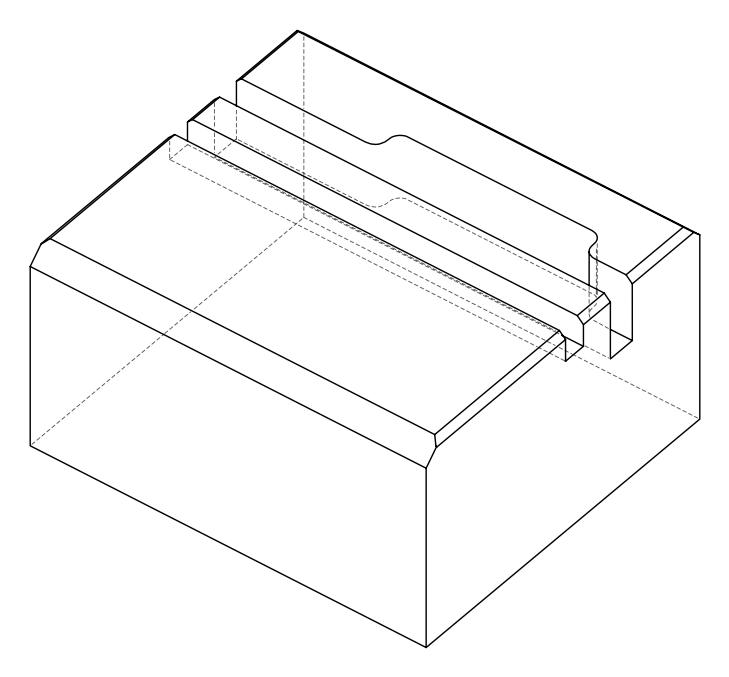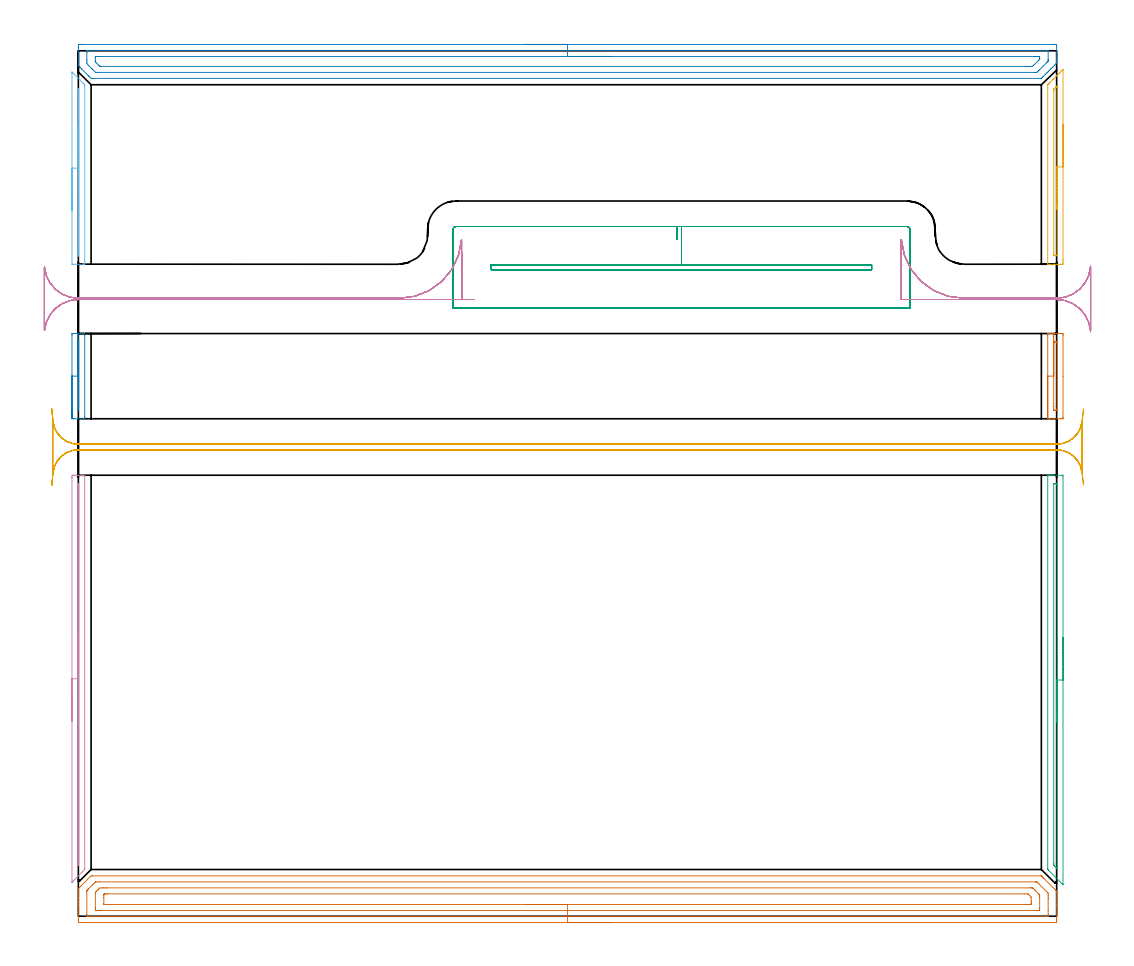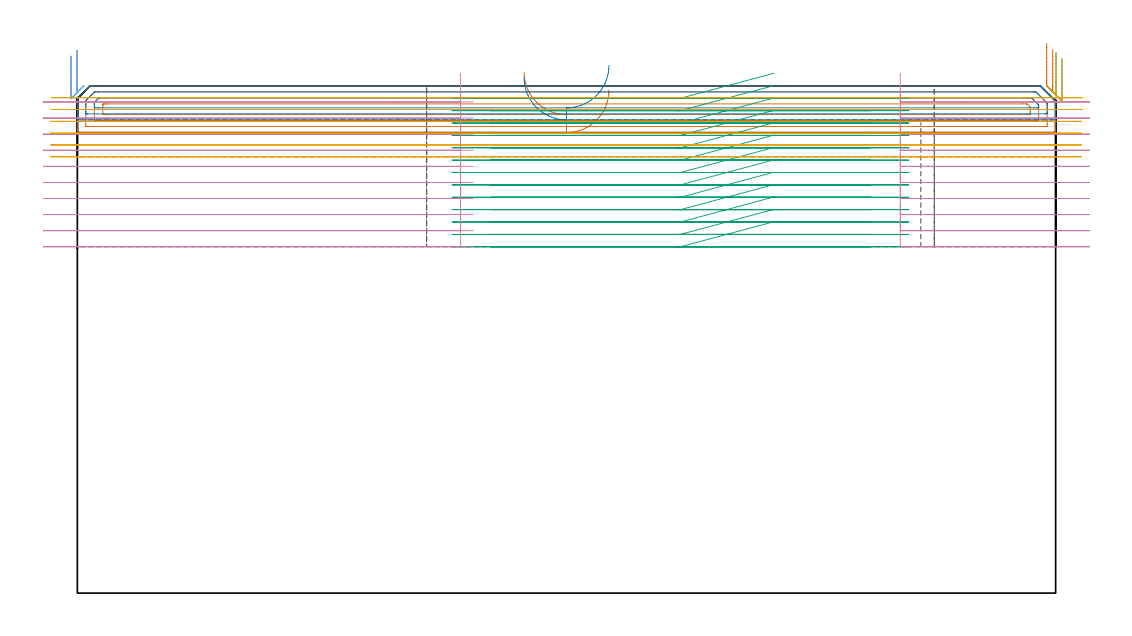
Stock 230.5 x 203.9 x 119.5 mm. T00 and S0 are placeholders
(PLAN: 11 operations, 3 tool changes, 47.7 min)
(1 AREA_MILL | FG_CHAMFER_SURFACE | UGT0205_001 | 0.47 min | 164 mm3)
(2 AREA_MILL_1 | FG_CHAMFER_SURFACE_1 | UGT0205_001 | 0.46 min | 111 mm3)
(3 AREA_MILL_2 | FG_CHAMFER_SURFACE_2 | UGT0205_001 | 1.67 min | 659 mm3)
(4 AREA_MILL_3 | FG_CHAMFER_SURFACE_3 | UGT0205_001 | 1.65 min | 452 mm3)
(5 AREA_MILL_4 | FG_CHAMFER_SURFACE_4 | UGT0205_001 | 0.86 min | 331 mm3)
(6 AREA_MILL_5 | FG_CHAMFER_SURFACE_5 | UGT0205_001 | 0.84 min | 224 mm3)
(7 AREA_MILL_6 | FG_CHAMFER_SURFACE_6 | UGT0205_001 | 7.6 min | 13898 mm3)
(8 AREA_MILL_7 | FG_CHAMFER_SURFACE_7 | UGT0205_001 | 5.72 min | 7326 mm3)
(9 MILL_SLOT | SLOT_PARTIAL_RECTANGULAR | NXT0201_011 | Follow Part, ap 3, ae 75% | 12.94 min | 140102 mm3)
(10 MILL_RECTANGULAR_SLOT | SLOT_RECTANGULAR | NXT0201_012 | Follow Part, ap 4, ae 75% | 9.19 min | 69844 mm3)
(11 MILL_RECTANGULAR_SLOT_1 | SLOT_RECTANGULAR_1 | NXT0201_011 | Follow Part, ap 3, ae 75% | 6.28 min | 51138 mm3)
(TOOL UGT0205_001 | Chamfer Mill 20 x 3 x 45 deg. | D20 FL50 Z2)
(TOOL NXT0201_011 | ENDMILL 12mm [2P460-1200-NA 1630] | D12 FL38 Z6)
(TOOL NXT0201_012 | ENDMILL 16mm [2P460-1600-NA 1630] | D16 FL38 Z6)
(OP 1 AREA_MILL)
G17 G21 G94 G90
T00 M6
G54
G17 G0 G90 X228.4 Y117.25 S1061 M3
G43 Z129.5 H0
G94 G1 Y117.288 Z128.628 F250.
Y117.402 Z127.763
Y117.591 Z126.912
Y117.853 Z126.08
Y118.187 Z125.274
Y118.59 Z124.5
Y119.058 Z123.764
Y119.59 Z123.072
Y120.179 Z122.429
Y120.822 Z121.839
Y121.514 Z121.308
Y122.25 Z120.84
Y123.024 Z120.437
Y123.83 Z120.103
Y124.662 Z119.841
Y125.514 Z119.652
Y126.378 Z119.538
Y127.25 Z119.5
Y136.903
X228.407 Y137.29 Z119.493
X228.83 Y137.3 Z119.07
X231.44 Z116.459
X231.525 Y137.299 Z116.375
X231.993 Y137.294 Z115.907
X231.997 Y137.138 Z115.903
X231.999 Y136.903 Z115.901
X232. Y127.217 Z115.9
X231.999 Y117.597 Z115.901
X231.997 Y117.362 Z115.903
X231.993 Y117.206 Z115.907
X231.525 Y117.2 Z116.375
X228.83 Z119.07
X228.407 Y117.21 Z119.493
X228.4 Y117.597 Z119.5
Y127.25
X229.814 Z118.086
Y135.092
X229.815 Y135.148 Z118.085
X229.818 Y135.243 Z118.082
X229.821 Y135.282 Z118.079
X229.894 Y135.29 Z118.006
X230.047 Y135.298 Z117.853
X230.124 Y135.299 Z117.776
X230.489 Y135.3 Z117.411
X230.544 Y135.299 Z117.356
X230.552 Y135.298 Z117.348
X230.574 Y135.291 Z117.326
X230.582 Y135.207 Z117.318
X230.585 Y135.148 Z117.315
Y135.093
X230.586 Y119.345 Z117.314
X230.584 Y119.243 Z117.316
X230.582 Y119.219 Z117.318
X230.581 Y119.214 Z117.319
X230.481 Y119.209 Z117.419
X230.188 Y119.202 Z117.712
X229.975 Y119.2 Z117.925
X229.911 Z117.989
X229.856 Y119.201 Z118.044
X229.848 Y119.202 Z118.052
X229.826 Y119.209 Z118.074
X229.818 Y119.293 Z118.082
X229.816 Y119.352 Z118.084
X229.814 Y120.119 Z118.086
Y127.25
Y128.122 Z118.124
Y128.987 Z118.238
Y129.838 Z118.427
Y130.67 Z118.689
Y131.476 Z119.023
Y132.25 Z119.426
Y132.986 Z119.894
Y133.678 Z120.425
Y134.321 Z121.015
Y134.91 Z121.658
Y135.442 Z122.35
Y135.91 Z123.086
Y136.313 Z123.86
Y136.647 Z124.666
Y136.909 Z125.498
Y137.098 Z126.349
Y137.212 Z127.214
Y137.25 Z128.086
G0 Z129.5
M5
M2
(OP 2 AREA_MILL_1)
G17 G21 G94 G90
T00 M6
G54
G17 G0 G90 X-1.5 Y117.25 S1061 M3
G43 Z129.5 H0
Z126.5
G94 G1 Y117.288 Z125.628 F250.
Y117.402 Z124.764
Y117.591 Z123.912
Y117.853 Z123.08
Y118.187 Z122.274
Y118.59 Z121.5
Y119.058 Z120.764
Y119.59 Z120.072
Y120.179 Z119.429
Y120.822 Z118.84
Y121.514 Z118.309
Y122.25 Z117.84
Y123.024 Z117.437
Y123.83 Z117.103
Y124.662 Z116.841
Y125.514 Z116.652
Y126.378 Z116.538
Y127.25 Z116.5
X-1.499 Y136.903 Z116.501
X-1.496 Y137.2 Z116.504
X-1.493 Y137.295 Z116.507
X-0.893 Y137.3 Z117.107
X1.339 Z119.338
X1.354 Y137.299 Z119.354
X1.493 Y137.29 Z119.493
X1.5 Y136.903 Z119.5
Y117.597
X1.493 Y117.21 Z119.493
X1.354 Y117.2 Z119.354
X-0.893 Z117.107
X-1.157 Y117.201 Z116.843
X-1.493 Y117.205 Z116.507
X-1.496 Y117.3 Z116.504
X-1.499 Y117.597 Z116.501
X-1.5 Y118.194 Z116.5
Y127.25
X-0.086 Z117.914
Y134.355
X-0.081 Y135.148 Z117.919
X-0.079 Y135.226 Z117.921
X-0.071 Y135.29 Z117.929
X0. Y135.291 Z118.
X0.05 Y135.29 Z118.05
X0.079 Y135.28 Z118.079
X0.081 Y135.232 Z118.081
X0.084 Y135.148 Z118.084
X0.085 Y135.064 Z118.085
X0.086 Y120.145 Z118.086
X0.081 Y119.352 Z118.081
X0.079 Y119.274 Z118.079
X0.071 Y119.21 Z118.071
X0. Y119.209 Z118.
X-0.05 Y119.21 Z117.95
X-0.079 Y119.22 Z117.921
X-0.082 Y119.268 Z117.918
X-0.084 Y119.352 Z117.916
X-0.085 Y119.436 Z117.915
X-0.086 Y127.25 Z117.914
Y128.122 Z117.952
Y128.987 Z118.066
Y129.838 Z118.255
Y130.67 Z118.517
Y131.476 Z118.851
Y132.25 Z119.254
Y132.986 Z119.723
Y133.678 Z120.254
Y134.321 Z120.843
Y134.91 Z121.486
Y135.442 Z122.179
Y135.91 Z122.914
Y136.313 Z123.688
Y136.647 Z124.494
Y136.909 Z125.326
Y137.098 Z126.178
Y137.212 Z127.043
Y137.25 Z127.914
G0 Z129.5
M5
M2
(OP 3 AREA_MILL_2)
G17 G21 G94 G90
T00 M6
G54
G17 G0 G90 X232. Y65.65 S1061 M3
G43 Z129.5 H0
Z125.9
G94 G1 Y65.612 Z125.028 F250.
Y65.498 Z124.164
Y65.309 Z123.312
Y65.047 Z122.48
Y64.713 Z121.674
Y64.31 Z120.9
Y63.842 Z120.164
Y63.311 Z119.472
Y62.721 Z118.829
Y62.078 Z118.24
Y61.386 Z117.708
Y60.65 Z117.24
Y59.876 Z116.837
Y59.07 Z116.503
Y58.238 Z116.241
Y57.387 Z116.052
Y56.522 Z115.938
Y55.65 Z115.9
X231.999 Y7.522 Z115.901
X231.995 Y7.416 Z115.903
X231.966 Y7.441 Z115.932
X231.861 Y7.539 Z116.037
X228.538 Y10.862 Z119.361
X228.408 Y10.995 Z119.485
X228.404 Y11.004 Z119.489
X228.4 Y11.103 Z119.5
Y103.761
X228.406 Y103.89 Z119.493
X228.696 Y103.9 Z119.203
X229.208 Z118.691
X229.758 Z118.136
X231.8 Z116.098
X231.991 Y103.898 Z115.905
X232. Y103.521 Z115.9
Y55.65
X230.586 Z117.314
X230.585 Y11.548 Z117.315
X230.584 Y11.388 Z117.316
X230.581 Y11.309 Z117.319
X230.58 Y11.285 Z117.32
X230.561 Y11.301 Z117.339
X230.486 Y11.369 Z117.414
X230.302 Y11.548 Z117.598
X230.038 Y11.815 Z117.862
X229.916 Y11.94 Z117.984
X229.826 Y12.036 Z118.074
X229.821 Y12.062 Z118.079
X229.818 Y12.162 Z118.082
X229.814 Y12.367 Z118.086
X229.815 Y101.728 Z118.085
X229.816 Y101.826 Z118.084
X229.819 Y101.873 Z118.081
X229.821 Y101.889 Z118.079
X229.838 Y101.891 Z118.062
X230.019 Y101.896 Z117.881
X230.279 Y101.899 Z117.621
X230.48 Y101.896 Z117.42
X230.569 Y101.89 Z117.331
X230.579 Y101.888 Z117.321
X230.581 Y101.875 Z117.319
X230.584 Y101.835 Z117.316
X230.585 Y101.753 Z117.315
X230.586 Y101.59 Z117.314
Y55.65
Y54.779 Z117.352
Y53.914 Z117.466
Y53.062 Z117.655
Y52.23 Z117.917
Y51.424 Z118.251
Y50.65 Z118.654
Y49.914 Z119.123
Y49.222 Z119.654
Y48.579 Z120.243
Y47.99 Z120.886
Y47.459 Z121.579
Y46.99 Z122.314
Y46.587 Z123.088
Y46.253 Z123.894
Y45.991 Z124.726
Y45.802 Z125.578
Y45.688 Z126.443
Y45.65 Z127.314
G0 Z129.5
M5
M2
(OP 4 AREA_MILL_3)
G17 G21 G94 G90
T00 M6
G54
G17 G0 G90 X-1.5 Y45.95 S1061 M3
G43 Z129.5 H0
Z126.5
G94 G1 Y45.988 Z125.629 F250.
Y46.102 Z124.764
Y46.291 Z123.912
Y46.553 Z123.08
Y46.887 Z122.274
Y47.29 Z121.5
Y47.758 Z120.764
Y48.29 Z120.072
Y48.879 Z119.429
Y49.522 Z118.84
Y50.214 Z118.309
Y50.95 Z117.84
Y51.724 Z117.437
Y52.53 Z117.103
Y53.362 Z116.841
Y54.214 Z116.652
Y55.078 Z116.538
Y55.95 Z116.5
Y103.285
X-1.498 Y103.429 Z116.502
X-1.491 Y103.898 Z116.505
X-1.228 Y103.9 Z116.769
X-0.893 Z117.104
X-0.336 Z117.66
X0. Z117.995
X0.672 Z118.672
X1.043 Z119.042
X1.442 Y103.893 Z119.434
X1.497 Y103.89 Z119.488
X1.5 Y103.732 Z119.5
Y11.294
X1.494 Y11.003 Z119.489
X1.491 Y10.99 Z119.487
X0.901 Y10.401 Z118.901
X-1.182 Y8.317 Z116.817
X-1.339 Y8.16 Z116.658
X-1.483 Y8.019 Z116.515
X-1.494 Y8.017 Z116.504
X-1.499 Y8.019 Z116.499
X-1.5 Y55.95 Z116.5
X-0.086 Z117.914
Y101.585
X-0.085 Y101.671 Z117.915
X-0.081 Y101.842 Z117.919
X-0.079 Y101.885 Z117.921
X-0.073 Y101.891 Z117.927
X-0.05 Y101.895 Z117.95
X0. Y101.898 Z118.
X0.057 Z118.057
X0.073 Y101.895 Z118.073
X0.077 Y101.892 Z118.077
X0.079 Y101.87 Z118.079
X0.083 Y101.756 Z118.083
X0.085 Y101.585 Z118.085
X0.086 Y101.499 Z118.086
Y12.995
X0.082 Y12.187 Z118.082
X0.079 Y12.108 Z118.079
X0.073 Y12.034 Z118.073
X0. Y11.953 Z118.
X-0.041 Y11.912 Z117.959
X-0.073 Y11.883 Z117.927
X-0.078 Y11.882 Z117.922
X-0.08 Y11.884 Z117.92
X-0.083 Y11.93 Z117.917
X-0.085 Y12.102 Z117.915
X-0.086 Y12.187 Z117.914
Y55.95
Y56.822 Z117.952
Y57.686 Z118.066
Y58.538 Z118.255
Y59.37 Z118.517
Y60.176 Z118.851
Y60.95 Z119.254
Y61.686 Z119.723
Y62.378 Z120.254
Y63.021 Z120.843
Y63.61 Z121.486
Y64.142 Z122.179
Y64.61 Z122.914
Y65.013 Z123.688
Y65.347 Z124.494
Y65.609 Z125.326
Y65.798 Z126.178
Y65.912 Z127.043
Y65.95 Z127.914
G0 Z129.5
M5
M2
(OP 5 AREA_MILL_4)
G17 G21 G94 G90
T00 M6
G54
G17 G0 G90 X232. Y186.55 S1061 M3
G43 Z129.5 H0
Z125.9
G94 G1 Y186.512 Z125.028 F250.
Y186.398 Z124.164
Y186.209 Z123.312
Y185.947 Z122.48
Y185.613 Z121.674
Y185.21 Z120.9
Y184.742 Z120.164
Y184.211 Z119.472
Y183.621 Z118.829
Y182.978 Z118.24
Y182.286 Z117.708
Y181.55 Z117.24
Y180.776 Z116.837
Y179.97 Z116.503
Y179.138 Z116.241
Y178.287 Z116.052
Y177.422 Z115.938
Y176.55 Z115.9
Y154.63
X231.999 Y154.217 Z115.901
X231.994 Y153.743 Z115.903
X231.99 Y153.609 Z115.905
X231.525 Y153.6 Z116.37
X230.979 Z116.918
X230.642 Z117.255
X230.096 Z117.8
X229.758 Z118.136
X229.083 Z118.816
X228.763 Z119.136
X228.413 Z119.478
X228.402 Y153.607 Z119.488
X228.4 Y153.771 Z119.5
Y195.756
X228.404 Y195.896 Z119.489
X228.412 Y195.908 Z119.481
X228.591 Y196.091 Z119.309
X228.703 Y196.203 Z119.197
X228.875 Y196.377 Z119.022
X229.596 Y197.096 Z118.303
X229.758 Y197.26 Z118.138
X230.489 Y197.989 Z117.41
X230.642 Y198.143 Z117.255
X231.078 Y198.578 Z116.822
X231.382 Y198.883 Z116.517
X231.525 Y199.027 Z116.372
X231.932 Y199.433 Z115.967
X231.966 Y199.466 Z115.934
X231.98 Y199.478 Z115.92
X231.995 Y199.483 Z115.904
X232. Y199.478 Z115.9
Y176.55
X230.586 Z117.314
X230.585 Y155.78 Z117.315
X230.584 Y155.678 Z117.316
X230.581 Y155.628 Z117.319
X230.58 Y155.611 Z117.32
X230.512 Y155.609 Z117.388
X230.154 Y155.604 Z117.746
X229.927 Y155.61 Z117.973
X229.821 Y155.62 Z118.079
X229.815 Y155.947 Z118.085
Y156.004
Y194.416
X229.82 Y194.806 Z118.08
X229.821 Y194.851 Z118.079
X229.837 Y194.875 Z118.063
X229.871 Y194.915 Z118.029
X229.925 Y194.973 Z117.975
X230.007 Y195.058 Z117.893
X230.259 Y195.309 Z117.641
X230.353 Y195.402 Z117.547
X230.454 Y195.499 Z117.446
X230.547 Y195.586 Z117.353
X230.579 Y195.597 Z117.321
X230.585 Y195.367 Z117.315
Y195.309
X230.586 Y176.55 Z117.314
Y175.679 Z117.352
Y174.814 Z117.466
Y173.962 Z117.655
Y173.13 Z117.917
Y172.324 Z118.251
Y171.55 Z118.654
Y170.814 Z119.123
Y170.122 Z119.654
Y169.479 Z120.243
Y168.89 Z120.886
Y168.359 Z121.578
Y167.89 Z122.314
Y167.487 Z123.088
Y167.153 Z123.894
Y166.891 Z124.726
Y166.702 Z125.578
Y166.588 Z126.443
Y166.55 Z127.314
G0 Z129.5
M5
M2
(OP 6 AREA_MILL_5)
G17 G21 G94 G90
T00 M6
G54
G17 G0 G90 X-1.5 Y166.25 S1061 M3
G43 Z129.5 H0
Z126.5
G94 G1 Y166.288 Z125.628 F250.
Y166.402 Z124.763
Y166.591 Z123.912
Y166.853 Z123.08
Y167.187 Z122.274
Y167.59 Z121.5
Y168.058 Z120.764
Y168.59 Z120.072
Y169.179 Z119.429
Y169.822 Z118.84
Y170.514 Z118.308
Y171.25 Z117.84
Y172.024 Z117.437
Y172.83 Z117.103
Y173.662 Z116.841
Y174.513 Z116.652
Y175.378 Z116.538
Y176.25 Z116.5
Y198.739
X-1.498 Y198.896
X-1.497 Y198.897 Z116.501
X-1.339 Y198.74 Z116.658
X-1.285 Y198.685 Z116.713
X1.339 Y196.063 Z119.336
X1.405 Y195.995 Z119.402
X1.497 Y195.895 Z119.489
X1.5 Y195.733 Z119.5
Y153.667
X1.496 Y153.61 Z119.49
X1.478 Y153.606 Z119.472
X1.317 Y153.6 Z119.315
X-1.157 Z116.841
X-1.494 Y153.61 Z116.504
X-1.5 Y153.637 Z116.499
Y176.25 Z116.5
X-0.086 Z117.914
Y194.047
X-0.084 Y194.848 Z117.916
X-0.083 Y194.93 Z117.917
X-0.08 Y195.002 Z117.92
X0. Y194.939 Z118.
X0.079 Y194.848 Z118.079
X0.081 Y194.767 Z118.081
X0.085 Y193.962 Z118.085
X0.086 Y193.877 Z118.086
Y155.796
X0.085 Y155.711 Z118.085
X0.082 Y155.655 Z118.082
X0.079 Y155.616 Z118.079
X0.069 Y155.61 Z118.069
X0. Y155.603 Z118.
X-0.04 Y155.602 Z117.96
X-0.065 Y155.605 Z117.935
X-0.074 Y155.609 Z117.926
X-0.079 Y155.628 Z117.921
X-0.084 Y155.796 Z117.916
X-0.085 Y155.881 Z117.915
X-0.086 Y176.25 Z117.914
Y177.122 Z117.952
Y177.986 Z118.066
Y178.838 Z118.255
Y179.67 Z118.517
Y180.476 Z118.851
Y181.25 Z119.254
Y181.986 Z119.723
Y182.678 Z120.254
Y183.321 Z120.843
Y183.91 Z121.486
Y184.441 Z122.178
Y184.91 Z122.914
Y185.313 Z123.688
Y185.647 Z124.494
Y185.909 Z125.326
Y186.098 Z126.178
Y186.212 Z127.043
Y186.25 Z127.914
G0 Z129.5
M5
M2
(OP 7 AREA_MILL_6)
G17 G21 G94 G90
T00 M6
G54
G17 G0 G90 X125.25 Y-1.5 S1061 M3
G43 Z129.5 H0
Z118.5
G94 G1 X125.212 Z117.628 F250.
X125.098 Z116.764
X124.909 Z115.912
X124.647 Z115.08
X124.313 Z114.274
X123.91 Z113.5
X123.442 Z112.764
X122.91 Z112.072
X122.321 Z111.429
X121.678 Z110.84
X120.986 Z110.309
X120.25 Z109.84
X119.476 Z109.437
X118.67 Z109.103
X117.838 Z108.841
X116.986 Z108.652
X116.122 Z108.538
X115.25 Z108.5
X0.602
X0.012 Y-1.494 Z108.503
X0.007 Y-1.492 Z108.506
X0. Y-0.905 Z109.092
Y2.662 Z112.657
Y3.243 Z113.24
Y3.554 Z113.551
Y4.134 Z114.131
Y4.446 Z114.442
Y5.069 Z115.068
Y6.447 Z116.446
X0.001 Y6.498 Z116.495
X0.007 Y6.508 Z116.506
X0.173 Y6.675 Z116.671
X0.305 Y6.805 Z116.804
X0.564 Y7.064 Z117.064
X2.85 Y9.35 Z119.35
X2.86 Y9.36 Z119.36
X3.006 Y9.5 Z119.485
X3.279 Z119.5
X226.775
X226.895 Y9.496 Z119.489
X226.966 Y9.436 Z119.432
X227.052 Y9.35 Z119.345
X227.221 Y9.18 Z119.178
X227.426 Y8.974 Z118.974
X230.245 Y6.155 Z116.155
X230.493 Y5.907 Z115.905
X230.5 Y5.898 Z115.895
Y5.783 Z115.783
Y5.327 Z115.326
Y4.446 Z114.441
Y3.243 Z113.239
Y2.662 Z112.656
Y-0.614 Z109.382
X230.498 Y-0.905 Z109.092
X230.493 Y-1.491 Z108.506
X230.488 Y-1.494 Z108.503
X229.898 Y-1.5 Z108.5
X115.25
Y-0.086 Z109.914
X2.313
X2.168 Y-0.084 Z109.916
X2.071 Y-0.081 Z109.919
X2.009 Y-0.077 Z109.923
X2.006 Y-0.067 Z109.933
X2.003 Y-0.013 Z109.987
X2. Y0.373 Z110.373
X2.001 Y5.723 Z115.723
X2.007 Y5.976 Z115.976
X2.01 Y6.038 Z116.038
X2.051 Y6.089 Z116.089
X2.182 Y6.229 Z116.229
X2.283 Y6.333 Z116.333
X2.386 Y6.437 Z116.437
X3.279 Y7.329 Z117.329
X3.621 Y7.67 Z117.67
X3.97 Y8.013 Z118.013
X4.037 Y8.076 Z118.076
X4.102 Y8.081 Z118.081
X4.171 Y8.083 Z118.083
X4.99 Y8.086 Z118.086
X225.437 Y8.085 Z118.085
X225.51 Y8.084 Z118.084
X225.656 Y8.079 Z118.079
X225.87 Y8.069 Z118.069
X225.93 Y8.013 Z118.013
X226.329 Y7.62 Z117.62
X228.114 Y5.836 Z115.836
X228.359 Y5.585 Z115.585
X228.478 Y5.46 Z115.46
X228.49 Y5.338 Z115.338
X228.498 Y4.954 Z114.954
X228.5 Y4.446 Z114.446
Y4.06 Z114.06
Y1.384 Z111.384
Y0.493 Z110.493
X228.497 Y-0.013 Z109.987
X228.494 Y-0.06 Z109.94
X228.491 Y-0.078 Z109.922
X228.405 Y-0.082 Z109.918
X228.26 Y-0.085 Z109.915
X115.25 Y-0.086 Z109.914
Y1.328 Z111.328
X5.063 Y1.329 Z111.329
X4.612 Y1.33 Z111.33
X4.171 Y1.333 Z111.333
X4.033 Y1.335 Z111.335
X4.01 Y1.6 Z111.6
X4.004 Y1.771 Z111.771
X4.001 Y1.94 Z111.94
Y5.338 Z115.338
X4.002 Y5.506 Z115.506
X4.008 Y5.565 Z115.565
X4.014 Y5.602 Z115.602
X4.033 Y5.624 Z115.624
X4.171 Y5.77 Z115.77
X4.4 Y6. Z116.
X4.629 Y6.229 Z116.229
X4.847 Y6.445 Z116.445
X5.063 Y6.657 Z116.657
X5.519 Y6.665 Z116.665
X5.955 Y6.669 Z116.669
X6.405 Y6.671 Z116.671
X6.847
X224.103
X224.545 Y6.669 Z116.669
X224.692 Y6.668 Z116.668
X224.806 Y6.665 Z116.665
X224.901 Y6.588 Z116.588
X225.269 Y6.229 Z116.229
X225.437 Y6.063 Z116.063
X226.163 Y5.338 Z115.338
X226.329 Y5.172 Z115.172
X226.418 Y5.08 Z115.08
X226.46 Y5.033 Z115.033
X226.479 Y5.011 Z115.011
X226.49 Y4.957 Z114.957
X226.497 Y4.617 Z114.617
X226.499 Y4.446 Z114.446
Y1.771 Z111.771
X226.498 Y1.602 Z111.602
X226.491 Y1.43 Z111.43
X226.485 Y1.335 Z111.335
X226.439 Y1.333 Z111.333
X226.329 Y1.331 Z111.331
X225.879 Y1.329 Z111.329
X225.437 Y1.328 Z111.328
X115.25
Y2.743 Z112.743
X6.767
X6.03 Y2.748 Z112.748
X6.015 Y2.749 Z112.749
X6.01 Y2.762 Z112.762
X6.005 Y2.811 Z112.811
X6.002 Y2.911 Z112.911
X6. Y4.446 Z114.446
X6.003 Y4.869 Z114.869
X6.007 Y5.081 Z115.081
X6.01 Y5.133 Z115.133
X6.028 Y5.167 Z115.167
X6.076 Y5.217 Z115.217
X6.102 Y5.241 Z115.241
X6.139 Y5.25 Z115.25
X6.239 Y5.253 Z115.253
X6.441 Y5.256 Z115.256
X6.847 Y5.257 Z115.257
X6.928
X222.841
X223.653 Y5.251 Z115.251
X223.74 Y5.25 Z115.25
X224.138 Y4.902 Z114.902
X224.49 Y4.501 Z114.501
X224.493 Y4.446 Z114.446
X224.5 Y3.599 Z113.599
Y3.131 Z113.131
X224.498 Y2.919 Z112.919
X224.494 Y2.813 Z112.813
X224.49 Y2.762 Z112.762
X224.484 Y2.749 Z112.749
X224.46 Y2.748 Z112.748
X223.653 Y2.743 Z112.743
X223.572
X115.25
X114.378 Z112.781
X113.514 Z112.895
X112.662 Z113.083
X111.83 Z113.346
X111.024 Z113.68
X110.25 Z114.082
X109.514 Z114.551
X108.822 Z115.082
X108.179 Z115.672
X107.59 Z116.315
X107.058 Z117.007
X106.59 Z117.743
X106.187 Z118.517
X105.853 Z119.322
X105.591 Z120.155
X105.402 Z121.006
X105.288 Z121.871
X105.25 Z122.743
G0 Z129.5
M5
M2
(OP 8 AREA_MILL_7)
G17 G21 G94 G90
T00 M6
G54
G17 G0 G90 X105.25 Y205.4 S1061 M3
G43 Z129.5 H0
Z121.5
G94 G1 X105.288 Z120.628 F250.
X105.402 Z119.764
X105.591 Z118.912
X105.853 Z118.08
X106.187 Z117.274
X106.59 Z116.5
X107.058 Z115.764
X107.59 Z115.072
X108.179 Z114.429
X108.822 Z113.84
X109.514 Z113.308
X110.25 Z112.84
X111.024 Z112.437
X111.83 Z112.103
X112.662 Z111.841
X113.514 Z111.652
X114.378 Z111.538
X115.25 Z111.5
X229.424
X229.898 Y205.398 Z111.502
X230.366 Y205.394 Z111.503
X230.491 Y205.391 Z111.505
X230.5 Y204.931 Z111.964
Y203.474 Z113.423
Y202.283 Z114.612
Y201.421 Z115.478
Y201.003 Z115.896
X230.493 Y200.993 Z115.907
X230.361 Y200.861 Z116.039
X230.019 Y200.517 Z116.379
X229.505 Y200.005 Z116.895
X229.136 Y199.635 Z117.262
X228.65 Y199.15 Z117.75
X228.254 Y198.752 Z118.145
X228.114 Y198.613 Z118.286
X227.811 Y198.31 Z118.59
X227.371 Y197.869 Z119.027
X227.221 Y197.721 Z119.178
X227.057 Y197.557 Z119.342
X226.905 Y197.408 Z119.485
X226.896 Y197.404 Z119.489
X226.775 Y197.4 Z119.5
X3.279
X2.996 Y197.406 Z119.491
X2.464 Y197.936 Z118.964
X2.386 Y198.012 Z118.885
X0.764 Y199.635 Z117.262
X0.379 Y200.02 Z116.88
X0.265 Y200.135 Z116.765
X0.007 Y200.393 Z116.505
X0. Y200.402 Z116.496
Y200.517 Z116.382
Y200.602 Z116.298
Y201.666 Z115.233
Y202.283 Z114.613
Y203.474 Z113.423
Y204.048 Z112.846
Y204.644 Z112.252
X0.003 Y204.931 Z111.964
X0.009 Y205.391 Z111.505
X0.134 Y205.394 Z111.503
X0.602 Y205.4 Z111.5
X115.25
Y203.986 Z112.914
X228.114 Y203.985 Z112.915
X228.178
X228.488 Y203.979 Z112.921
X228.492 Y203.879 Z113.021
X228.498 Y203.668 Z113.232
X228.5 Y201.901 Z114.999
X228.497 Y201.65 Z115.25
X228.493 Y201.525 Z115.375
X228.49 Y201.465 Z115.435
X228.439 Y201.4 Z115.5
X228.281 Y201.235 Z115.665
X228.114 Y201.064 Z115.836
X226.508 Y199.458 Z117.442
X226.329 Y199.281 Z117.619
X226.058 Y199.02 Z117.88
X225.847 Y198.821 Z118.079
X225.437 Y198.815 Z118.085
X225.373
X5. Y198.814 Z118.086
X4.171 Y198.82 Z118.08
X4.101 Y198.821 Z118.079
X3.279 Y199.574 Z117.326
X3.217 Y199.635 Z117.265
X2.386 Y200.465 Z116.435
X2.338 Y200.517 Z116.383
X2.01 Y200.89 Z116.01
X2.004 Y201.4 Z115.5
X2.001 Y201.781 Z115.119
Y203.546 Z113.354
X2.008 Y203.93 Z112.97
X2.01 Y203.976 Z112.924
X2.026 Y203.979 Z112.921
X2.076 Y203.982 Z112.918
X2.179 Y203.985 Z112.915
X2.386 Y203.986 Z112.914
X2.449
X115.25
Y202.572 Z114.328
X225.437 Y202.571 Z114.329
X226.038 Y202.57 Z114.33
X226.329 Y202.567 Z114.333
X226.425 Y202.565 Z114.335
X226.49 Y202.558 Z114.342
X226.494 Y202.452 Z114.448
X226.498 Y202.283 Z114.617
X226.499 Y202.115 Z114.785
X226.492 Y201.945 Z114.955
X226.489 Y201.9 Z115.
X226.476 Y201.883 Z115.017
X226.439 Y201.841 Z115.059
X226.329 Y201.729 Z115.171
X225.276 Y200.676 Z116.224
X225.115 Y200.517 Z116.383
X224.827 Y200.238 Z116.662
X224.545 Y200.235 Z116.665
X223.943 Y200.23 Z116.67
X223.653 Y200.229 Z116.671
X223.052 Y200.228 Z116.672
X5.354 Y200.229 Z116.671
X5.209 Y200.23 Z116.67
X5.137 Y200.233 Z116.667
X5.104 Y200.235 Z116.665
X5.063 Y200.261 Z116.639
X4.794 Y200.517 Z116.383
X4.171 Y201.131 Z115.769
X4.041 Y201.268 Z115.632
X4.01 Y201.301 Z115.599
X4.006 Y201.344 Z115.556
X4.003 Y201.4 Z115.5
X4. Y201.569 Z115.331
Y202.283 Z114.617
X4.001 Y202.451 Z114.449
X4.004 Y202.508 Z114.392
X4.01 Y202.552 Z114.348
X4.015 Y202.565 Z114.335
X4.026 Y202.566 Z114.334
X4.171 Y202.569 Z114.331
X4.771 Y202.571 Z114.329
X5.063 Y202.572 Z114.328
X115.25
X116.122 Z114.367
X116.986 Z114.48
X117.838 Z114.669
X118.67 Z114.932
X119.476 Z115.265
X120.25 Z115.668
X120.986 Z116.137
X121.678 Z116.668
X122.321 Z117.257
X122.91 Z117.901
X123.442 Z118.593
X123.91 Z119.328
X124.313 Z120.102
X124.647 Z120.908
X124.909 Z121.74
X125.098 Z122.592
X125.212 Z123.457
X125.25 Z124.328
G0 Z129.5
M5
M2
(OP 9 MILL_SLOT)
G17 G21 G94 G90
T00 M6
G54
G17 G0 G90 X164.176 Y153.5 S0 M3
G43 Z129.5 H1
Z122.5
G94 G1 X142.1 Z116.585 F250.
X97.3 F500.
Y152.3
X186.9
Y153.5
X142.1
Y162.5
X89.
G3 X88.3 Y161.8 R0.7
G1 Y143.3
X195.9
Y161.8
G3 X195.2 Y162.5 R0.7
G1 X142.1
X141.1
Y159.5 F250.
G0 X164.176 Y153.5 Z119.585
G1 X142.1 Z113.669
X97.3 F500.
Y152.3
X186.9
Y153.5
X142.1
Y162.5
X89.
G3 X88.3 Y161.8 R0.7
G1 Y143.3
X195.9
Y161.8
G3 X195.2 Y162.5 R0.7
G1 X142.1
X141.1
Y159.5 F250.
G0 X164.176 Y153.5 Z116.669
G1 X142.1 Z110.754
X97.3 F500.
Y152.3
X186.9
Y153.5
X142.1
Y162.5
X89.
G3 X88.3 Y161.8 R0.7
G1 Y143.3
X195.9
Y161.8
G3 X195.2 Y162.5 R0.7
G1 X142.1
X141.1
Y159.5 F250.
G0 X164.176 Y153.5 Z113.754
G1 X142.1 Z107.838
X97.3 F500.
Y152.3
X186.9
Y153.5
X142.1
Y162.5
X89.
G3 X88.3 Y161.8 R0.7
G1 Y143.3
X195.9
Y161.8
G3 X195.2 Y162.5 R0.7
G1 X142.1
X141.1
Y159.5 F250.
G0 X164.176 Y153.5 Z110.838
G1 X142.1 Z104.923
X97.3 F500.
Y152.3
X186.9
Y153.5
X142.1
Y162.5
X89.
G3 X88.3 Y161.8 R0.7
G1 Y143.3
X195.9
Y161.8
G3 X195.2 Y162.5 R0.7
G1 X142.1
X141.1
Y159.5 F250.
G0 X164.176 Y153.5 Z107.923
G1 X142.1 Z102.008
X97.3 F500.
Y152.3
X186.9
Y153.5
X142.1
Y162.5
X89.
G3 X88.3 Y161.8 R0.7
G1 Y143.3
X195.9
Y161.8
G3 X195.2 Y162.5 R0.7
G1 X142.1
X141.1
Y159.5 F250.
G0 X164.176 Y153.5 Z105.008
G1 X142.1 Z99.092
X97.3 F500.
Y152.3
X186.9
Y153.5
X142.1
Y162.5
X89.
G3 X88.3 Y161.8 R0.7
G1 Y143.3
X195.9
Y161.8
G3 X195.2 Y162.5 R0.7
G1 X142.1
X141.1
Y159.5 F250.
G0 X164.176 Y153.5 Z102.092
G1 X142.1 Z96.177
X97.3 F500.
Y152.3
X186.9
Y153.5
X142.1
Y162.5
X89.
G3 X88.3 Y161.8 R0.7
G1 Y143.3
X195.9
Y161.8
G3 X195.2 Y162.5 R0.7
G1 X142.1
X141.1
Y159.5 F250.
G0 X164.176 Y153.5 Z99.177
G1 X142.1 Z93.262
X97.3 F500.
Y152.3
X186.9
Y153.5
X142.1
Y162.5
X89.
G3 X88.3 Y161.8 R0.7
G1 Y143.3
X195.9
Y161.8
G3 X195.2 Y162.5 R0.7
G1 X142.1
X141.1
Y159.5 F250.
G0 X164.176 Y153.5 Z96.262
G1 X142.1 Z90.346
X97.3 F500.
Y152.3
X186.9
Y153.5
X142.1
Y162.5
X89.
G3 X88.3 Y161.8 R0.7
G1 Y143.3
X195.9
Y161.8
G3 X195.2 Y162.5 R0.7
G1 X142.1
X141.1
Y159.5 F250.
G0 X164.176 Y153.5 Z93.346
G1 X142.1 Z87.431
X97.3 F500.
Y152.3
X186.9
Y153.5
X142.1
Y162.5
X89.
G3 X88.3 Y161.8 R0.7
G1 Y143.3
X195.9
Y161.8
G3 X195.2 Y162.5 R0.7
G1 X142.1
X141.1
Y159.5 F250.
G0 X164.176 Y153.5 Z90.431
G1 X142.1 Z84.515
X97.3 F500.
Y152.3
X186.9
Y153.5
X142.1
Y162.5
X89.
G3 X88.3 Y161.8 R0.7
G1 Y143.3
X195.9
Y161.8
G3 X195.2 Y162.5 R0.7
G1 X142.1
X141.1
Y159.5 F250.
G0 X164.176 Y153.5 Z87.515
G1 X142.1 Z81.6
X97.3 F500.
Y152.3
X186.9
Y153.5
X142.1
Y162.5
X89.
G3 X88.3 Y161.8 R0.7
G1 Y143.3
X195.9
Y161.8
G3 X195.2 Y162.5 R0.7
G1 X142.1
X141.1
Y159.5 F250.
G0 Z129.5
M5
M2
(OP 10 MILL_RECTANGULAR_SLOT)
G17 G21 G94 G90
T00 M6
G54
G17 G0 G90 X193.9 Y148.142 S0 M3
G43 Z129.5 H1
Z122.5
G94 G1 Y159.361 Z119.494 F250.
X193.93 Z119.486
X193.9 Z119.478
Y145.3 Z115.71
X230.5 F500.
G2 X238.49 Y137.7 R8.
G1 X238.5
Y153.2
X238.49
G2 X230.5 Y145.6 R8.
G1 X208.6
G2 X193.93 Y159.361 R14.7
G0 X193.9 Y148.142 Z118.71
G1 Y159.361 Z115.704 F250.
X193.93 Z115.696
X193.9 Z115.688
Y145.3 Z111.92
X230.5 F500.
G2 X238.49 Y137.7 R8.
G1 X238.5
Y153.2
X238.49
G2 X230.5 Y145.6 R8.
G1 X208.6
G2 X193.93 Y159.361 R14.7
G0 X193.9 Y148.142 Z114.92
G1 Y159.361 Z111.914 F250.
X193.93 Z111.906
X193.9 Z111.898
Y145.3 Z108.13
X230.5 F500.
G2 X238.47 Y137.992 R8.
G1 X238.5
Y152.908
X238.47
G2 X230.5 Y145.6 R8.
G1 X208.6
G2 X193.93 Y159.361 R14.7
G0 X193.9 Y148.142 Z111.13
G1 Y159.361 Z108.124 F250.
X193.93 Z108.116
X193.9 Z108.108
Y145.3 Z104.34
X230.5 F500.
G2 X238.47 Y137.992 R8.
G1 X238.5
Y152.908
X238.47
G2 X230.5 Y145.6 R8.
G1 X208.6
G2 X193.93 Y159.361 R14.7
G0 X193.9 Y148.142 Z107.34
G1 Y159.361 Z104.334 F250.
X193.93 Z104.326
X193.9 Z104.318
Y145.3 Z100.55
X230.5 F500.
G2 X238.47 Y137.992 R8.
G1 X238.5
Y152.908
X238.47
G2 X230.5 Y145.6 R8.
G1 X208.6
G2 X193.93 Y159.361 R14.7
G0 X193.9 Y148.142 Z103.55
G1 Y159.361 Z100.544 F250.
X193.93 Z100.536
X193.9 Z100.528
Y145.3 Z96.76
X230.5 F500.
G2 X238.47 Y137.992 R8.
G1 X238.5
Y152.908
X238.47
G2 X230.5 Y145.6 R8.
G1 X208.6
G2 X193.93 Y159.361 R14.7
G0 X193.9 Y148.142 Z99.76
G1 Y159.361 Z96.754 F250.
X193.93 Z96.746
X193.9 Z96.738
Y145.3 Z92.97
X230.5 F500.
G2 X238.47 Y137.992 R8.
G1 X238.5
Y152.908
X238.47
G2 X230.5 Y145.6 R8.
G1 X208.6
G2 X193.93 Y159.361 R14.7
G0 X193.9 Y148.142 Z95.97
G1 Y159.361 Z92.964 F250.
X193.93 Z92.956
X193.9 Z92.948
Y145.3 Z89.18
X230.5 F500.
G2 X238.47 Y137.992 R8.
G1 X238.5
Y152.908
X238.47
G2 X230.5 Y145.6 R8.
G1 X208.6
G2 X193.93 Y159.361 R14.7
G0 X193.9 Y148.142 Z92.18
G1 Y159.361 Z89.174 F250.
X193.93 Z89.166
X193.9 Z89.158
Y145.3 Z85.39
X230.5 F500.
G2 X238.47 Y137.992 R8.
G1 X238.5
Y152.908
X238.47
G2 X230.5 Y145.6 R8.
G1 X208.6
G2 X193.93 Y159.361 R14.7
G0 X193.9 Y148.142 Z88.39
G1 Y159.361 Z85.384 F250.
X193.93 Z85.376
X193.9 Z85.368
Y145.3 Z81.6
X230.5 F500.
G2 X238.47 Y137.992 R8.
G1 X238.5
Y152.908
X238.47
G2 X230.5 Y145.6 R8.
G1 X208.6
G2 X193.93 Y159.361 R14.7
G0 Z129.5
X90.3 Y156.494
Z122.5
G1 Y145.3 Z119.5 F250.
X90.272 Z119.493
X90.3 Z119.486
Y159.361 Z115.718
X90.27 Z115.71
G2 X75.6 Y145.6 R14.7 F500.
G1 X0.
G2 X-7.97 Y152.908 R8.
G1 X-8.
Y137.992
X-7.97
G2 X0. Y145.3 R8.
G1 X90.27
X93.27 F250.
G0 X90.3 Y156.494 Z118.71
G1 Y145.3 Z115.71
X90.272 Z115.703
X90.3 Z115.696
Y159.361 Z111.928
X90.27 Z111.92
G2 X75.6 Y145.6 R14.7 F500.
G1 X0.
G2 X-7.97 Y152.908 R8.
G1 X-8.
Y137.992
X-7.97
G2 X0. Y145.3 R8.
G1 X90.27
X93.27 F250.
G0 X90.3 Y156.494 Z114.92
G1 Y145.3 Z111.921
X90.272 Z111.913
X90.3 Z111.906
Y159.361 Z108.138
X90.27 Z108.13
G2 X75.6 Y145.6 R14.7 F500.
G1 X0.
G2 X-7.97 Y152.908 R8.
G1 X-8.
Y137.992
X-7.97
G2 X0. Y145.3 R8.
G1 X90.27
X93.27 F250.
G0 X90.3 Y156.494 Z111.13
G1 Y145.3 Z108.131
X90.272 Z108.123
X90.3 Z108.116
Y159.361 Z104.348
X90.27 Z104.34
G2 X75.6 Y145.6 R14.7 F500.
G1 X0.
G2 X-7.97 Y152.908 R8.
G1 X-8.
Y137.992
X-7.97
G2 X0. Y145.3 R8.
G1 X90.27
X93.27 F250.
G0 X90.3 Y156.494 Z107.34
G1 Y145.3 Z104.341
X90.272 Z104.333
X90.3 Z104.326
Y159.361 Z100.558
X90.27 Z100.55
G2 X75.6 Y145.6 R14.7 F500.
G1 X0.
G2 X-7.97 Y152.908 R8.
G1 X-8.
Y137.992
X-7.97
G2 X0. Y145.3 R8.
G1 X90.27
X93.27 F250.
G0 X90.3 Y156.494 Z103.55
G1 Y145.3 Z100.551
X90.272 Z100.543
X90.3 Z100.536
Y159.361 Z96.768
X90.27 Z96.76
G2 X75.6 Y145.6 R14.7 F500.
G1 X0.
G2 X-7.97 Y152.908 R8.
G1 X-8.
Y137.992
X-7.97
G2 X0. Y145.3 R8.
G1 X90.27
X93.27 F250.
G0 X90.3 Y156.494 Z99.76
G1 Y145.3 Z96.761
X90.272 Z96.753
X90.3 Z96.746
Y159.361 Z92.978
X90.27 Z92.97
G2 X75.6 Y145.6 R14.7 F500.
G1 X0.
G2 X-7.97 Y152.908 R8.
G1 X-8.
Y137.992
X-7.97
G2 X0. Y145.3 R8.
G1 X90.27
X93.27 F250.
G0 X90.3 Y156.494 Z95.97
G1 Y145.3 Z92.971
X90.272 Z92.963
X90.3 Z92.956
Y159.361 Z89.188
X90.27 Z89.18
G2 X75.6 Y145.6 R14.7 F500.
G1 X0.
G2 X-7.97 Y152.908 R8.
G1 X-8.
Y137.992
X-7.97
G2 X0. Y145.3 R8.
G1 X90.27
X93.27 F250.
G0 X90.3 Y156.494 Z92.18
G1 Y145.3 Z89.181
X90.272 Z89.173
X90.3 Z89.166
Y159.361 Z85.398
X90.27 Z85.39
G2 X75.6 Y145.6 R14.7 F500.
G1 X0.
G2 X-7.97 Y152.908 R8.
G1 X-8.
Y137.992
X-7.97
G2 X0. Y145.3 R8.
G1 X90.27
X93.27 F250.
G0 X90.3 Y156.494 Z88.39
G1 Y145.3 Z85.391
X90.272 Z85.383
X90.3 Z85.376
Y159.361 Z81.608
X90.27 Z81.6
G2 X75.6 Y145.6 R14.7 F500.
G1 X0.
G2 X-7.97 Y152.908 R8.
G1 X-8.
Y137.992
X-7.97
G2 X0. Y145.3 R8.
G1 X90.27
X93.27 F250.
G0 Z129.5
M5
M2
(OP 11 MILL_RECTANGULAR_SLOT_1)
G17 G21 G94 G90
T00 M6
G54
G17 G0 G90 X236.91 Y119.177 S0 M3
G43 Z129.5 H1
Z116.717
G94 G1 X236.419 Y116.218 F250.
G2 X230.5 Y111.2 R6. F500.
G1 X0.
G2 X-5.967 Y116.574 R6.
G1 X-5.997 Y116.575
X-6. Y116.392
Y104.741
G3 X-5.996 Y104.533 R6.
G1 X-5.966 Y104.534
G2 X0. Y109.9 R6.
G1 X230.5
G2 X236.419 Y104.886 R6.
G1 X236.911 Y101.926 F250.
G0 X236.77 Y119.586 Z113.933
G1 X236.47 Y116.601
G2 X230.5 Y111.2 R6. F500.
G1 X0.
G2 X-5.97 Y116.601 R6.
G1 X-6.
Y104.499
X-5.97
G2 X0. Y109.9 R6.
G1 X230.5
G2 X236.47 Y104.499 R6.
G1 X236.77 Y101.514 F250.
G0 Z129.5
X-6.27
Z111.15
G1 X-5.97 Y104.499
G2 X0. Y109.9 R6. F500.
G1 X230.5
G2 X236.47 Y104.499 R6.
G1 X236.5
Y116.601
X236.47
G2 X230.5 Y111.2 R6.
G1 X0.
G2 X-5.97 Y116.601 R6.
G1 X-6.27 Y119.586 F250.
G0 Y101.514 Z108.367
G1 X-5.97 Y104.499
G2 X0. Y109.9 R6. F500.
G1 X230.5
G2 X236.47 Y104.499 R6.
G1 X236.5
Y116.601
X236.47
G2 X230.5 Y111.2 R6.
G1 X0.
G2 X-5.97 Y116.601 R6.
G1 X-6.27 Y119.586 F250.
G0 Y101.514 Z105.583
G1 X-5.97 Y104.499
G2 X0. Y109.9 R6. F500.
G1 X230.5
G2 X236.47 Y104.499 R6.
G1 X236.5
Y116.601
X236.47
G2 X230.5 Y111.2 R6.
G1 X0.
G2 X-5.97 Y116.601 R6.
G1 X-6.27 Y119.586 F250.
G0 Y101.514 Z102.8
G1 X-5.97 Y104.499
G2 X0. Y109.9 R6. F500.
G1 X230.5
G2 X236.47 Y104.499 R6.
G1 X236.5
Y116.601
X236.47
G2 X230.5 Y111.2 R6.
G1 X0.
G2 X-5.97 Y116.601 R6.
G1 X-6.27 Y119.586 F250.
G0 Z129.5
M5
M2
